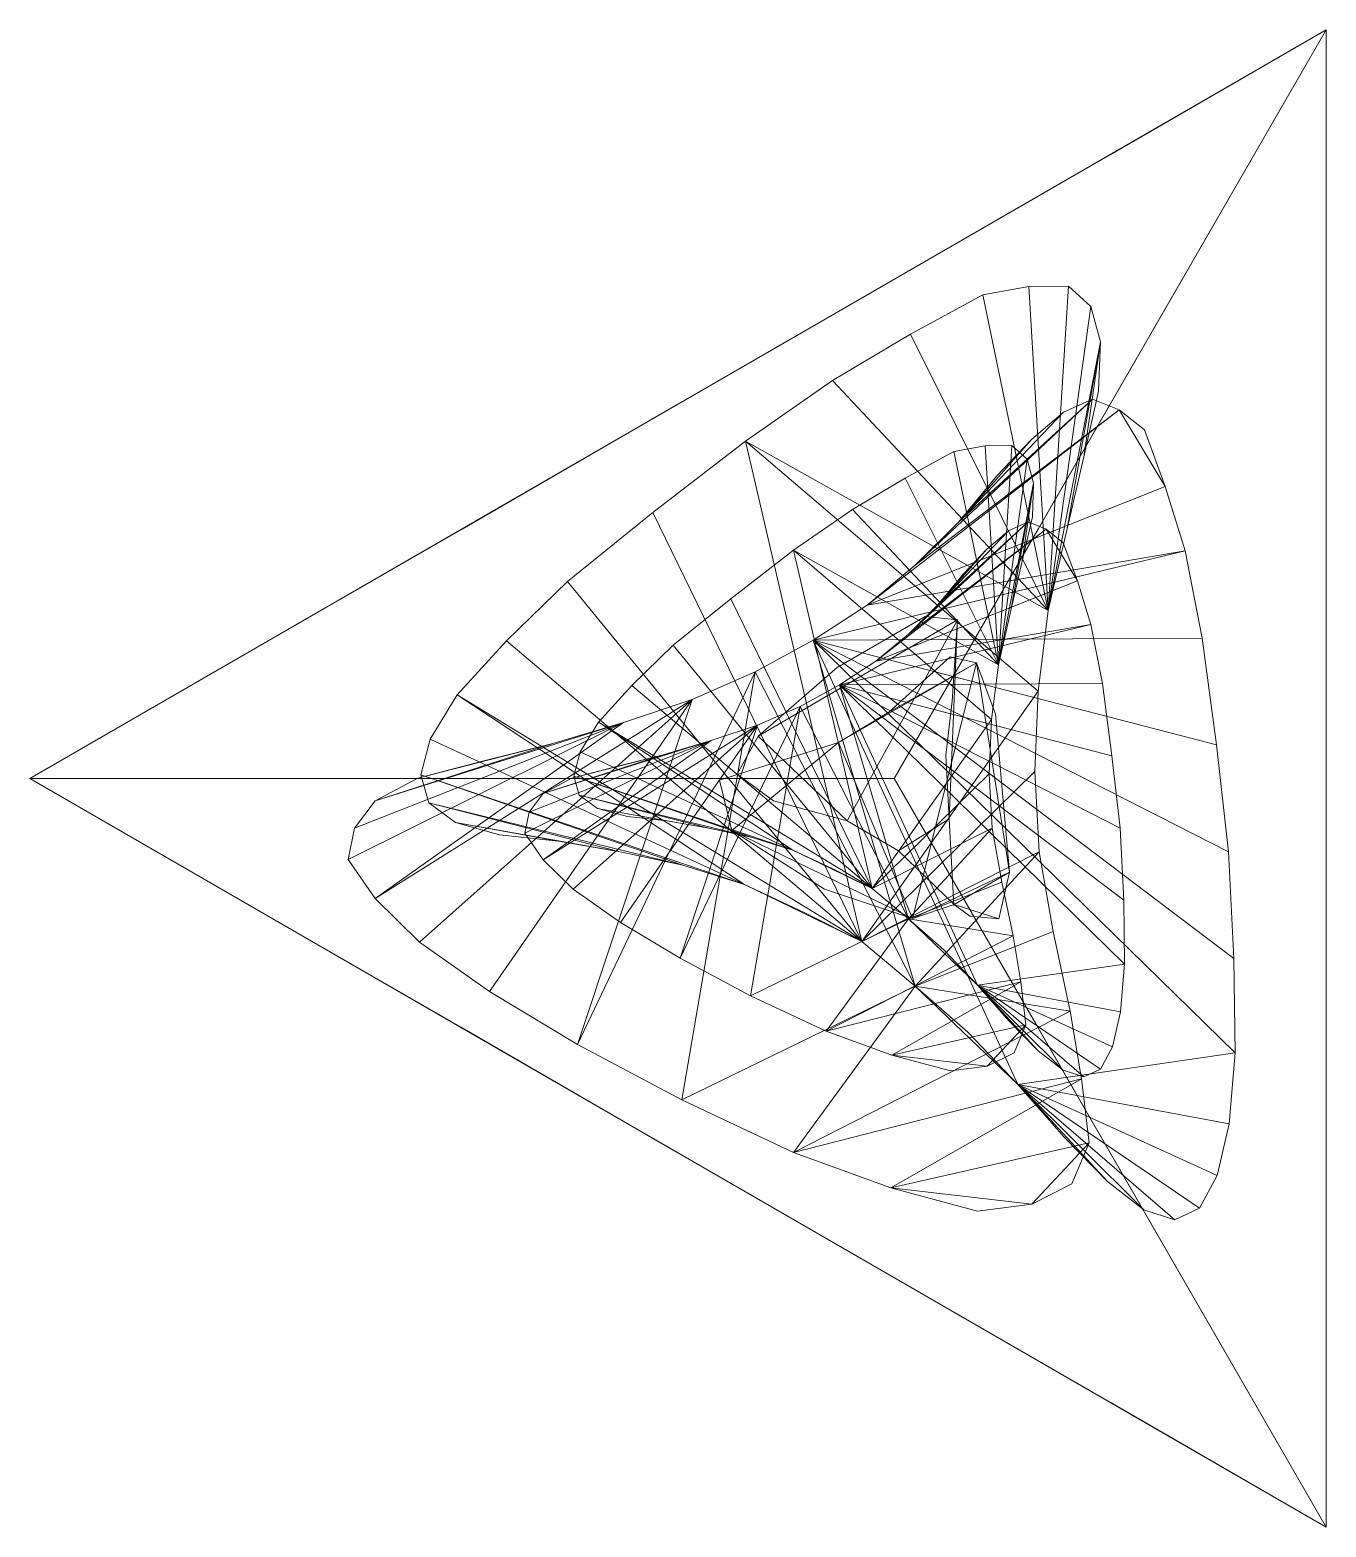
# Model space of a CAD drawing. Header units: inches. Extents: x -8.2 to 3.9, y -7 to 7.
import ezdxf

# ---------------------------------------------------------------- set-up
doc = ezdxf.new("R2010")
doc.units = ezdxf.units.IN
doc.header["$MEASUREMENT"] = 0
doc.linetypes.add('Solid', pattern=[0])
doc.layers.add('HTs', color=18, linetype='Continuous', true_color=0x000000)
doc.layers.add('tru tet', color=18, linetype='Continuous', true_color=0x000000)

msp = doc.modelspace()

# ---------------------------------------------------------------- linework, layer by layer
at = {"layer": 'HTs', "color": 7, "linetype": 'Solid', "lineweight": 5, "true_color": 0xf1ffe2}
for points in [[(3.891, 7, 0), (2.544, 4.667, -3.81), (1.197, 2.333, -7.621), (-0.15, 0, -11.431), (1.197, 2.333, -7.621), (2.544, 4.667, -3.81), (3.891, 7, 0)], [(3.891, 7, 0), (3.891, 4.667, 0), (3.891, 2.333, 0), (3.891, 0, 0), (3.891, -2.333, 0), (3.891, -4.667, 0), (3.891, -7, 0)], [(-8.233, 0, 0), (-6.212, 1.167, 0), (-4.191, 2.333, 0), (-2.171, 3.5, 0), (-0.15, 4.667, 0), (1.871, 5.833, 0), (3.891, 7, 0)], [(-8.233, 0, 0), (-5.539, 0, -3.81), (-2.844, 0, -7.621), (-0.15, 0, -11.431), (-2.844, 0, -7.621), (-5.539, 0, -3.81), (-8.233, 0, 0)], [(3.891, -7, 0), (1.871, -5.833, 0), (-0.15, -4.667, 0), (-2.171, -3.5, 0), (-4.191, -2.333, 0), (-6.212, -1.167, 0), (-8.233, 0, 0)], [(3.891, -7, 0), (2.544, -4.667, -3.81), (1.197, -2.333, -7.621), (-0.15, 0, -11.431), (1.197, -2.333, -7.621), (2.544, -4.667, -3.81), (3.891, -7, 0)]]:
    msp.add_polyline3d(points, dxfattribs=at)

# ---------------------------------------------------------------- meshes
mesh = msp.add_polyface(dxfattribs=at)
corners = [(-0.451, -1.523, -7.587), (-0.997, -1.249, -7.499), (-1.549, -0.992, -7.357), (-2.126, -0.811, -6.949), (-2.713, -0.685, -6.34), (-3.289, -0.585, -5.619), (-3.839, -0.527, -4.706), (-4.253, -0.412, -3.851), (-4.503, -0.229, -3.066), (-4.577, 0.034, -2.377), (-4.49, 0.369, -1.78), (-4.236, 0.781, -1.28), (-3.776, 1.286, -0.898), (-3.205, 1.842, -0.58), (-2.407, 2.486, -0.425), (-1.539, 3.156, -0.322), (-0.724, 3.723, -0.355), (0.003, 4.154, -0.536), (0.68, 4.524, -0.768), (1.112, 4.602, -1.237), (1.481, 4.603, -1.768), (1.691, 4.415, -2.454), (1.781, 4.083, -3.254), (1.763, 3.621, -4.157), (1.625, 3.007, -5.154), (1.468, 2.322, -6.013), (1.293, 1.571, -6.744), (1.199, 0.816, -7.072), (1.167, 0.064, -7.112), (1.207, -0.686, -6.814), (1.339, -1.431, -6.084), (1.498, -2.176, -5.225), (1.603, -2.81, -4.087), (1.675, -3.408, -2.95), (1.512, -3.791, -2.035), (1.139, -3.98, -1.326), (0.632, -4.045, -0.754), (-0.18, -3.827, -0.491), (-1.089, -3.496, -0.374), (-2.136, -3.004, -0.465), (-3.11, -2.487, -0.676), (-3.935, -1.992, -0.973), (-4.588, -1.529, -1.36), (-5.005, -1.123, -1.842), (-5.256, -0.757, -2.391), (-5.197, -0.466, -3.066), (-5.002, -0.208, -3.796), (-4.605, 0.004, -4.591), (-3.988, 0.166, -5.447), (-3.343, 0.327, -6.282), (-2.681, 0.525, -6.814), (-2.037, 0.738, -7.268), (-1.449, 0.997, -7.454), (-0.906, 1.293, -7.431), (-0.401, 1.622, -7.228), (0.048, 1.995, -6.764), (0.453, 2.397, -6.104), (0.812, 2.829, -5.237), (1.136, 3.17, -4.341), (1.434, 3.426, -3.445), (1.708, 3.548, -2.61), (1.955, 3.449, -1.923), (2.192, 3.26, -1.296), (2.387, 2.732, -0.9), (2.574, 2.13, -0.553), (2.734, 1.313, -0.354), (2.866, 0.314, -0.294), (2.979, -0.685, -0.29), (3.028, -1.684, -0.462), (3.04, -2.566, -0.698), (2.984, -3.229, -1.052), (2.872, -3.712, -1.503), (2.706, -4.019, -2.045), (2.478, -4.128, -2.691), (2.188, -4.033, -3.444), (1.846, -3.768, -4.287), (1.443, -3.355, -5.139), (1.007, -2.86, -5.994), (0.541, -2.371, -6.704), (0.048, -1.941, -7.17)]
mesh.append_faces([[corners[k] for k in face] for face in [(8, 4, 7), (9, 3, 8), (10, 2, 9), (16, 26, 15), (41, 51, 40), (46, 50, 45), (47, 49, 46), (59, 56, 58), (60, 56, 59), (61, 55, 60), (75, 77, 74), (0, 29, 79)]], dxfattribs={"vtx0": -1, "vtx1": -1, "color": 7})
mesh.append_faces([[corners[k] for k in face] for face in [(15, 27, 0), (33, 35, 37), (53, 77, 79), (69, 77, 53), (79, 31, 38), (54, 61, 63), (52, 79, 39), (0, 2, 11)]], dxfattribs={"vtx0": -1, "vtx1": -1, "vtx2": -1, "color": 7})
mesh.append_faces([[corners[k] for k in face] for face in [(32, 37, 38), (40, 51, 52), (43, 50, 51)]], dxfattribs={"vtx0": -1, "vtx2": -1, "color": 7})
mesh.append_faces([[corners[k] for k in face] for face in [(23, 24, 22), (34, 35, 33), (48, 49, 47), (62, 63, 61), (76, 77, 75), (78, 79, 77)]], dxfattribs={"vtx1": -1, "color": 7})
mesh.append_faces([[corners[k] for k in face] for face in [(3, 4, 8), (4, 5, 7), (11, 12, 0), (12, 13, 0), (13, 14, 0), (14, 15, 0), (17, 18, 26), (18, 19, 26), (19, 20, 26), (20, 21, 26), (21, 22, 26), (24, 25, 22), (25, 26, 22), (26, 27, 15), (27, 28, 0), (28, 29, 0), (29, 30, 79), (31, 32, 38), (39, 40, 52), (42, 43, 51), (44, 45, 50), (49, 50, 46), (52, 53, 79), (54, 55, 61), (55, 56, 60), (64, 65, 53), (65, 66, 53), (66, 67, 53), (67, 68, 53), (68, 69, 53), (70, 71, 77), (71, 72, 77), (72, 73, 77), (73, 74, 77), (2, 3, 9), (38, 39, 79), (30, 31, 79), (41, 42, 51), (16, 17, 26), (63, 64, 54), (10, 11, 2), (69, 70, 77), (53, 54, 64), (43, 44, 50), (32, 33, 37)]], dxfattribs={"vtx1": -1, "vtx2": -1, "color": 7})
mesh.append_faces([[corners[k] for k in face] for face in [(0, 1, 2), (5, 6, 7), (35, 36, 37), (56, 57, 58)]], dxfattribs={"vtx2": -1, "color": 7})
mesh = msp.add_polyface(dxfattribs=at)
corners = [(-0.353, -1.03, -6.056), (-0.723, -0.845, -5.996), (-1.096, -0.671, -5.9), (-1.486, -0.548, -5.624), (-1.883, -0.464, -5.213), (-2.272, -0.396, -4.725), (-2.644, -0.356, -4.108), (-2.925, -0.279, -3.529), (-3.094, -0.155, -2.998), (-3.144, 0.023, -2.532), (-3.085, 0.25, -2.129), (-2.913, 0.528, -1.791), (-2.602, 0.87, -1.532), (-2.216, 1.246, -1.317), (-1.676, 1.681, -1.213), (-1.089, 2.134, -1.143), (-0.538, 2.517, -1.166), (-0.046, 2.809, -1.288), (0.411, 3.059, -1.445), (0.704, 3.112, -1.762), (0.953, 3.113, -2.121), (1.095, 2.985, -2.584), (1.156, 2.761, -3.126), (1.144, 2.448, -3.736), (1.05, 2.033, -4.41), (0.944, 1.57, -4.991), (0.826, 1.062, -5.485), (0.762, 0.552, -5.707), (0.74, 0.043, -5.735), (0.767, -0.464, -5.533), (0.857, -0.968, -5.039), (0.965, -1.471, -4.459), (1.035, -1.9, -3.689), (1.084, -2.305, -2.92), (0.974, -2.564, -2.301), (0.722, -2.691, -1.822), (0.379, -2.735, -1.435), (-0.171, -2.587, -1.258), (-0.785, -2.364, -1.178), (-1.493, -2.031, -1.24), (-2.151, -1.681, -1.382), (-2.709, -1.347, -1.583), (-3.151, -1.034, -1.845), (-3.433, -0.76, -2.171), (-3.603, -0.512, -2.542), (-3.563, -0.315, -2.999), (-3.431, -0.141, -3.492), (-3.163, 0.003, -4.03), (-2.745, 0.112, -4.608), (-2.309, 0.221, -5.173), (-1.862, 0.355, -5.533), (-1.426, 0.499, -5.84), (-1.028, 0.674, -5.966), (-0.661, 0.875, -5.95), (-0.32, 1.096, -5.813), (-0.016, 1.349, -5.499), (0.258, 1.621, -5.053), (0.5, 1.913, -4.466), (0.719, 2.144, -3.861), (0.921, 2.317, -3.255), (1.106, 2.399, -2.69), (1.273, 2.332, -2.226), (1.433, 2.205, -1.802), (1.566, 1.848, -1.534), (1.692, 1.44, -1.299), (1.8, 0.888, -1.165), (1.889, 0.212, -1.124), (1.966, -0.463, -1.121), (1.999, -1.139, -1.238), (2.007, -1.735, -1.397), (1.969, -2.183, -1.637), (1.893, -2.51, -1.941), (1.781, -2.717, -2.308), (1.627, -2.791, -2.745), (1.431, -2.727, -3.254), (1.199, -2.548, -3.824), (0.927, -2.269, -4.4), (0.632, -1.934, -4.979), (0.317, -1.603, -5.459), (-0.016, -1.313, -5.774)]
mesh.append_faces([[corners[k] for k in face] for face in [(8, 4, 7), (9, 3, 8), (10, 2, 9), (16, 26, 15), (41, 51, 40), (46, 50, 45), (47, 49, 46), (59, 56, 58), (60, 56, 59), (61, 55, 60), (75, 77, 74), (0, 29, 79)]], dxfattribs={"vtx0": -1, "vtx1": -1, "color": 7})
mesh.append_faces([[corners[k] for k in face] for face in [(15, 27, 0), (33, 35, 37), (53, 77, 79), (69, 77, 53), (79, 31, 38), (54, 61, 63), (52, 79, 39), (0, 2, 11)]], dxfattribs={"vtx0": -1, "vtx1": -1, "vtx2": -1, "color": 7})
mesh.append_faces([[corners[k] for k in face] for face in [(32, 37, 38), (40, 51, 52), (43, 50, 51)]], dxfattribs={"vtx0": -1, "vtx2": -1, "color": 7})
mesh.append_faces([[corners[k] for k in face] for face in [(23, 24, 22), (34, 35, 33), (48, 49, 47), (62, 63, 61), (76, 77, 75), (78, 79, 77)]], dxfattribs={"vtx1": -1, "color": 7})
mesh.append_faces([[corners[k] for k in face] for face in [(3, 4, 8), (4, 5, 7), (11, 12, 0), (12, 13, 0), (13, 14, 0), (14, 15, 0), (17, 18, 26), (18, 19, 26), (19, 20, 26), (20, 21, 26), (21, 22, 26), (24, 25, 22), (25, 26, 22), (26, 27, 15), (27, 28, 0), (28, 29, 0), (29, 30, 79), (31, 32, 38), (39, 40, 52), (42, 43, 51), (44, 45, 50), (49, 50, 46), (52, 53, 79), (54, 55, 61), (55, 56, 60), (64, 65, 53), (65, 66, 53), (66, 67, 53), (67, 68, 53), (68, 69, 53), (70, 71, 77), (71, 72, 77), (72, 73, 77), (73, 74, 77), (2, 3, 9), (38, 39, 79), (30, 31, 79), (41, 42, 51), (16, 17, 26), (63, 64, 54), (10, 11, 2), (69, 70, 77), (53, 54, 64), (43, 44, 50), (32, 33, 37)]], dxfattribs={"vtx1": -1, "vtx2": -1, "color": 7})
mesh.append_faces([[corners[k] for k in face] for face in [(0, 1, 2), (5, 6, 7), (35, 36, 37), (56, 57, 58)]], dxfattribs={"vtx2": -1, "color": 7})
mesh = msp.add_polyface(dxfattribs=at)
corners = [(-1.783, -0.015, -3.357), (-0.669, 0.338, -4.362), (-0.2, 0.619, -4.252), (0.375, 1.137, -3.116), (0.622, 1.081, -2.456), (0.798, 0.603, -2.098), (0.93, -0.877, -2.182), (0.829, -1.312, -2.585), (0.558, -1.287, -3.278), (-0.109, -0.676, -4.302), (-0.587, -0.395, -4.355), (-1.277, -0.21, -3.685), (-1.617, 0.04, -2.741), (-1.42, 0.396, -2.273), (-0.681, 1.037, -2.029), (0.14, 1.515, -2.249), (0.444, 1.484, -2.753), (0.393, 0.724, -3.96), (0.334, 0.219, -4.235), (0.366, -0.378, -3.973), (0.411, -1.189, -2.795), (0.023, -1.31, -2.235), (-0.801, -1.034, -2.081), (-1.666, -0.485, -2.461), (0.414, -1.179, -3.249)]
mesh.append_faces([[corners[k] for k in face] for face in [(7, 24, 6), (2, 4, 1)]], dxfattribs={"vtx0": -1, "vtx1": -1, "color": 7})
mesh.append_faces([[corners[k] for k in face] for face in [(1, 4, 21), (6, 21, 4), (23, 1, 21), (10, 13, 16)]], dxfattribs={"vtx0": -1, "vtx1": -1, "vtx2": -1, "color": 7})
mesh.append_faces([[corners[k] for k in face] for face in [(0, 1, 23), (5, 6, 4), (8, 24, 7), (22, 23, 21)]], dxfattribs={"vtx1": -1, "color": 7})
mesh.append_faces([[corners[k] for k in face] for face in [(24, 21, 6)]], dxfattribs={"vtx1": -1, "vtx2": -1, "color": 7})
mesh.append_faces([[corners[k] for k in face] for face in [(9, 10, 16, 19)]], dxfattribs={"vtx1": -1, "vtx2": -1, "vtx3": -1, "color": 7})
mesh.append_faces([[corners[k] for k in face] for face in [(2, 3, 4), (11, 12, 13, 10), (14, 15, 16, 13), (17, 18, 19, 16), (20, 24, 9, 19)]], dxfattribs={"vtx2": -1, "color": 7})
at = {"layer": 'tru tet', "color": 59, "linetype": 'Solid', "lineweight": 5, "true_color": 0x4f4834}
mesh = msp.add_polyface(dxfattribs=at)
corners = [(3.891, -7), (3.891, 7), (-0.15, 0, -11.431), (-8.233, 0)]
mesh.append_faces([[corners[k] for k in face] for face in [(0, 2, 1), (2, 0, 3), (1, 2, 3), (0, 1, 3)]], dxfattribs={"color": 59})

doc.saveas('drawing.dxf')
